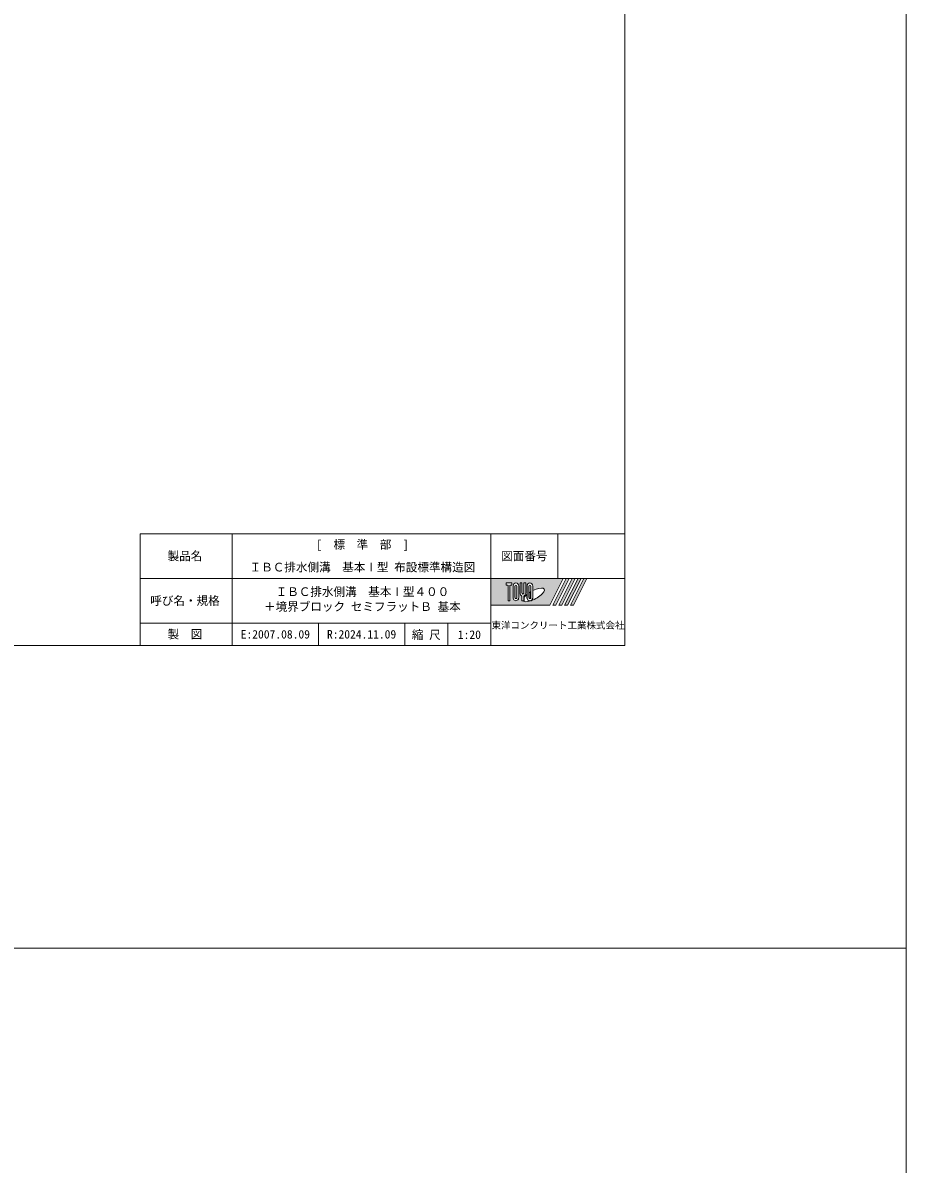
# Model space of a CAD drawing. Units: millimetres at full size; details may follow other scales. Extents: x 6872 to 78201, y -34623 to -7860.
# Drawn here: x 24030 to 28267, y -19121 to -13648 of the extents above; entities that cross this region are included whole.
import ezdxf
from ezdxf.enums import TextEntityAlignment as Align

# ---------------------------------------------------------------- set-up
doc = ezdxf.new("R2010")
doc.units = ezdxf.units.MM
doc.header["$LTSCALE"] = 16
for name, color, linetype, lineweight in [('0_2', 7, 'Continuous', 20), ('図枠', 1, 'Continuous', 20), ('枠', 5, 'Continuous', 5)]:
    doc.layers.add(name, color=color, linetype=linetype, lineweight=lineweight)
doc.styles.add('ＭＳ ゴシック', font='')
doc.styles.get('ＭＳ ゴシック').set_extended_font_data('MS Gothic')

msp = doc.modelspace()

# ---------------------------------------------------------------- hatches: boundary and pattern name
at = {"layer": '枠'}
h = msp.add_hatch(color=7, dxfattribs=at)
h.paths.add_polyline_path([(26275.76, -16312.32), (26275.76, -16440.89), (26558.61, -16440.89), (26622.9, -16312.32)])
edge = h.paths.add_edge_path(flags=16)
edge.add_ellipse((26481.13, -16391.47), major_axis=(50.37, 28.2), ratio=0.3471473, start_angle=-144.31122, end_angle=72.1899, ccw=False)
edge.add_ellipse((26462.47, -16403.64), major_axis=(0, 17.14), ratio=0.8463541, start_angle=-160.70346, end_angle=-90)
edge.add_line((26476.98, -16403.64), (26476.98, -16370.96))
edge = h.paths.add_edge_path(flags=16)
edge.add_ellipse((26462.47, -16349.57), major_axis=(0, 15.82), ratio=0.8463541, start_angle=-90, end_angle=90, ccw=False)
edge.add_line((26475.87, -16349.57), (26475.87, -16403.64))
edge.add_ellipse((26462.47, -16403.64), major_axis=(0, 15.82), ratio=0.8463541, start_angle=90, end_angle=-90, ccw=False)
edge.add_line((26449.08, -16403.64), (26449.08, -16349.57))
edge = h.paths.add_edge_path(flags=16)
edge.add_line((26466.94, -16349.57), (26466.94, -16403.64))
edge.add_ellipse((26462.47, -16403.64), major_axis=(0, 5.27), ratio=0.8463543, start_angle=90, end_angle=-90, ccw=False)
edge.add_line((26458.01, -16403.64), (26458.01, -16349.57))
edge.add_ellipse((26462.47, -16349.57), major_axis=(0, 5.27), ratio=0.8463543, start_angle=-90, end_angle=90, ccw=False)
edge = h.paths.add_edge_path(flags=16)
edge.add_line((26465.82, -16377.21), (26465.82, -16403.64))
edge.add_ellipse((26462.47, -16403.64), major_axis=(0, 3.96), ratio=0.8463541, start_angle=90, end_angle=-90, ccw=False)
edge.add_line((26459.13, -16403.64), (26459.13, -16381.54))
edge.add_ellipse((26481.13, -16391.47), major_axis=(50.37, 28.2), ratio=0.3471473, start_angle=107.79174, end_angle=126.47132, ccw=False)
edge = h.paths.add_edge_path(flags=16)
edge.add_line((26442.38, -16333.75), (26442.38, -16382.21))
edge.add_ellipse((26428.99, -16382.21), major_axis=(0, 15.82), ratio=0.8463541, start_angle=-163.34117, end_angle=-90, ccw=False)
edge.add_line((26433.46, -16397.13), (26433.46, -16419.46))
edge.add_line((26433.46, -16419.46), (26424.53, -16419.46))
edge.add_line((26424.53, -16419.46), (26424.53, -16397.13))
edge.add_ellipse((26428.99, -16382.21), major_axis=(0, 15.82), ratio=0.8463541, start_angle=90, end_angle=163.34117, ccw=False)
edge.add_line((26415.6, -16382.21), (26415.6, -16333.75))
edge.add_line((26415.6, -16333.75), (26424.53, -16333.75))
edge.add_line((26424.53, -16333.75), (26424.53, -16382.21))
edge.add_ellipse((26428.99, -16382.21), major_axis=(0, 5.27), ratio=0.8463543, start_angle=90, end_angle=-90)
edge.add_line((26433.46, -16382.21), (26433.46, -16333.75))
edge.add_line((26433.46, -16333.75), (26442.38, -16333.75))
edge = h.paths.add_edge_path(flags=16)
edge.add_line((26447.96, -16389.99), (26447.96, -16403.64))
edge.add_ellipse((26462.47, -16403.64), major_axis=(0, 17.14), ratio=0.8463541, start_angle=90, end_angle=-171.54427)
edge.add_ellipse((26481.13, -16391.47), major_axis=(50.37, 28.2), ratio=0.3471473, start_angle=-178.64954, end_angle=-148.29244, ccw=False)
edge.add_line((26431.53, -16420.78), (26434.57, -16420.78))
edge.add_line((26434.57, -16420.78), (26434.57, -16404.07))
edge.add_ellipse((26481.13, -16391.47), major_axis=(50.37, 28.2), ratio=0.3471473, start_angle=148.21912, end_angle=165.90812, ccw=False)
edge = h.paths.add_edge_path(flags=16)
edge.add_ellipse((26395.51, -16349.57), major_axis=(0, 15.82), ratio=0.8463541, start_angle=-90, end_angle=90, ccw=False)
edge.add_line((26408.9, -16349.57), (26408.9, -16403.64))
edge.add_ellipse((26395.51, -16403.64), major_axis=(0, 15.82), ratio=0.8463541, start_angle=90, end_angle=-90, ccw=False)
edge.add_line((26382.12, -16403.64), (26382.12, -16349.57))
edge = h.paths.add_edge_path(flags=16)
edge.add_line((26399.97, -16349.57), (26399.97, -16403.64))
edge.add_ellipse((26395.51, -16403.64), major_axis=(0, 5.27), ratio=0.8463543, start_angle=90, end_angle=-90, ccw=False)
edge.add_line((26391.05, -16403.64), (26391.05, -16349.57))
edge.add_ellipse((26395.51, -16349.57), major_axis=(0, 5.27), ratio=0.8463543, start_angle=-90, end_angle=90, ccw=False)
h.paths.add_polyline_path([(26375.42, -16333.75), (26375.42, -16344.3), (26366.49, -16344.3), (26366.49, -16419.46), (26357.56, -16419.46), (26357.56, -16344.3), (26348.63, -16344.3), (26348.63, -16333.75)], flags=16)
for points in [[(26572.76, -16440.89), (26586.9, -16440.89), (26651.19, -16312.32), (26637.04, -16312.32)], [(26679.47, -16312.32), (26665.33, -16312.32), (26601.04, -16440.89), (26615.19, -16440.89)], [(26707.76, -16312.32), (26693.61, -16312.32), (26629.33, -16440.89), (26643.47, -16440.89)], [(26736.04, -16312.32), (26721.9, -16312.32), (26657.61, -16440.89), (26671.76, -16440.89)]]:
    msp.add_hatch(color=7, dxfattribs=at).paths.add_polyline_path(points)

# ---------------------------------------------------------------- linework, layer by layer
at = {"layer": '図枠'}
for p, q in [((28267.39, -7859.66), (28267.39, -34622.81)), ((6872.3, -18084.67), (28267.39, -18084.67))]:
    msp.add_line(p, q, dxfattribs=at)
at = {"layer": '枠', "lineweight": 20}
for p, q in [((26918.61, -16633.75), (26918.61, -11119.46)), ((24593.63, -16633.75), (24593.63, -16098.04)), ((26918.61, -16098.04), (24593.63, -16098.04)), ((25033.9, -16633.75), (25033.9, -16098.04)), ((26275.76, -16633.75), (26275.76, -16098.04)), ((26597.19, -16312.32), (26597.19, -16098.04)), ((26918.61, -16312.32), (24593.63, -16312.32)), ((26275.76, -16526.61), (24593.63, -16526.61)), ((25448.44, -16633.75), (25448.44, -16526.61)), ((25862.1, -16633.75), (25862.1, -16526.61)), ((26068.93, -16633.75), (26068.93, -16526.61)), ((18918.61, -16633.75), (26918.61, -16633.75))]:
    msp.add_line(p, q, dxfattribs=at)
at = {"layer": '枠'}
for p, q in [((26275.76, -16312.32), (26275.76, -16440.89)), ((26275.76, -16312.32), (26622.9, -16312.32)), ((26348.63, -16333.75), (26348.63, -16344.3)), ((26348.63, -16333.75), (26375.42, -16333.75)), ((26357.56, -16344.3), (26348.63, -16344.3)), ((26357.56, -16344.3), (26357.56, -16419.46)), ((26366.49, -16344.3), (26366.49, -16419.46)), ((26375.42, -16344.3), (26366.49, -16344.3)), ((26375.42, -16333.75), (26375.42, -16344.3)), ((26382.12, -16349.57), (26382.12, -16403.64)), ((26391.05, -16403.64), (26391.05, -16349.57)), ((26399.97, -16349.57), (26399.97, -16403.64)), ((26408.9, -16403.64), (26408.9, -16349.57)), ((26415.6, -16382.21), (26415.6, -16333.75)), ((26415.6, -16333.75), (26424.53, -16333.75)), ((26424.53, -16333.75), (26424.53, -16382.21)), ((26433.46, -16382.21), (26433.46, -16333.75)), ((26433.46, -16333.75), (26442.38, -16333.75)), ((26442.38, -16333.75), (26442.38, -16382.21)), ((26449.08, -16349.57), (26449.08, -16403.64)), ((26458.01, -16403.64), (26458.01, -16349.57)), ((26466.94, -16349.57), (26466.94, -16403.64)), ((26475.87, -16403.64), (26475.87, -16349.57)), ((26622.9, -16312.32), (26558.61, -16440.89)), ((26637.04, -16312.32), (26572.76, -16440.89)), ((26651.19, -16312.32), (26586.9, -16440.89)), ((26665.33, -16312.32), (26601.04, -16440.89)), ((26679.47, -16312.32), (26615.19, -16440.89)), ((26693.61, -16312.32), (26629.33, -16440.89)), ((26637.04, -16312.32), (26651.19, -16312.32)), ((26707.76, -16312.32), (26643.47, -16440.89)), ((26721.9, -16312.32), (26657.61, -16440.89)), ((26665.33, -16312.32), (26679.47, -16312.32)), ((26736.04, -16312.32), (26671.76, -16440.89)), ((26693.61, -16312.32), (26707.76, -16312.32)), ((26721.9, -16312.32), (26736.04, -16312.32)), ((26424.53, -16397.13), (26424.53, -16419.46)), ((26433.46, -16397.13), (26433.46, -16419.46)), ((26434.57, -16404.07), (26434.57, -16420.78)), ((26447.96, -16389.99), (26447.96, -16403.64)), ((26459.13, -16403.64), (26459.13, -16381.54)), ((26465.82, -16377.21), (26465.82, -16403.64)), ((26476.98, -16403.64), (26476.98, -16370.96)), ((26275.76, -16440.89), (26558.61, -16440.89)), ((26366.49, -16419.46), (26357.56, -16419.46)), ((26433.46, -16419.46), (26424.53, -16419.46)), ((26431.53, -16420.78), (26434.57, -16420.78)), ((26572.76, -16440.89), (26586.9, -16440.89)), ((26601.04, -16440.89), (26615.19, -16440.89)), ((26629.33, -16440.89), (26643.47, -16440.89)), ((26657.61, -16440.89), (26671.76, -16440.89))]:
    msp.add_line(p, q, dxfattribs=at)
for centre, major_axis, ratio, start_param, end_param in [((26395.51, -16349.57), (0, 15.82), 0.846354, 4.712389, 7.8539816), ((26395.51, -16349.57), (0, 5.27), 0.846354, 4.712389, 7.8539816), ((26462.47, -16349.57), (0, 15.82), 0.846354, 4.712389, 7.8539816), ((26462.47, -16349.57), (0, 5.27), 0.846354, 4.712389, 7.8539816), ((26481.13, -16391.47), (50.37, 28.2), 0.347147, 4.2621853, 7.7429163), ((26395.51, -16403.64), (0, 15.82), 0.846354, 1.5707963, 4.712389), ((26395.51, -16403.64), (0, 5.27), 0.846354, 1.5707963, 4.712389), ((26428.99, -16382.21), (0, 15.82), 0.846354, 1.5707963, 2.8017557), ((26428.99, -16382.21), (0, 5.27), 0.846354, 1.5707963, 4.712389), ((26428.99, -16382.21), (0, 15.82), 0.846354, 3.4814296, 4.712389), ((26481.13, -16391.47), (50.37, 28.2), 0.347147, 2.0815197, 2.5155126), ((26462.47, -16403.64), (0, 17.14), 0.846354, 1.5707963, 3.3154679), ((26462.47, -16403.64), (0, 15.82), 0.846354, 1.5707963, 4.712389), ((26462.47, -16403.64), (0, 5.27), 0.846354, 1.5707963, 4.712389), ((26462.47, -16403.64), (0, 3.96), 0.846354, 1.5707963, 4.712389), ((26481.13, -16391.47), (50.37, 28.2), 0.347147, 1.6817405, 1.8219833), ((26462.47, -16403.64), (0, 17.14), 0.846354, 3.5338438, 4.712389), ((26481.13, -16391.47), (50.37, 28.2), 0.347147, 3.2093975, 4.2004451)]:
    msp.add_ellipse(centre, major_axis=major_axis, ratio=ratio, start_param=start_param, end_param=end_param, dxfattribs=at)

# ---------------------------------------------------------------- texts
at = {"layer": '0_2', "style": 'ＭＳ ゴシック'}
msp.add_text('1:20', height=40.69, dxfattribs=at).set_placement((26172.34, -16614.35), align=Align.BOTTOM_CENTER)
at = {"layer": '枠', "color": 7, "style": 'ＭＳ ゴシック'}
for s, height, p in [('[\u3000標\u3000準\u3000部\u3000]', 40.69, (25659.32, -16150.26)), ('製品名', 40.69, (24808.16, -16205.18)), ('図面番号', 40.69, (26436.01, -16205.18)), ('ＩＢＣ排水側溝\u3000基本Ⅰ型 布設標準構造図', 40.69, (25659.32, -16258.75)), ('呼び名・規格', 40.69, (24808.16, -16419.46)), ('東洋コンクリート工業株式会社', 32.55, (26597.19, -16537.22)), ('製\u3000図', 40.69, (24808.16, -16580.18)), ('E:2007.08.09', 40.69, (25241.61, -16580.18)), ('R:2024.11.09', 40.69, (25655.27, -16580.18)), ('縮 尺', 40.69, (25965.52, -16583.06))]:
    msp.add_text(s, height=height, dxfattribs=at).set_placement(p, align=Align.MIDDLE_CENTER)
for s, p in [('ＩＢＣ排水側溝\u3000基本Ⅰ型４００', (25243.07, -16356)), ('＋境界ブロック セミフラットＢ 基本', (25187.57, -16427.43))]:
    msp.add_text(s, height=40.69, dxfattribs=at).set_placement(p, align=Align.TOP_LEFT)

doc.saveas('drawing.dxf')
